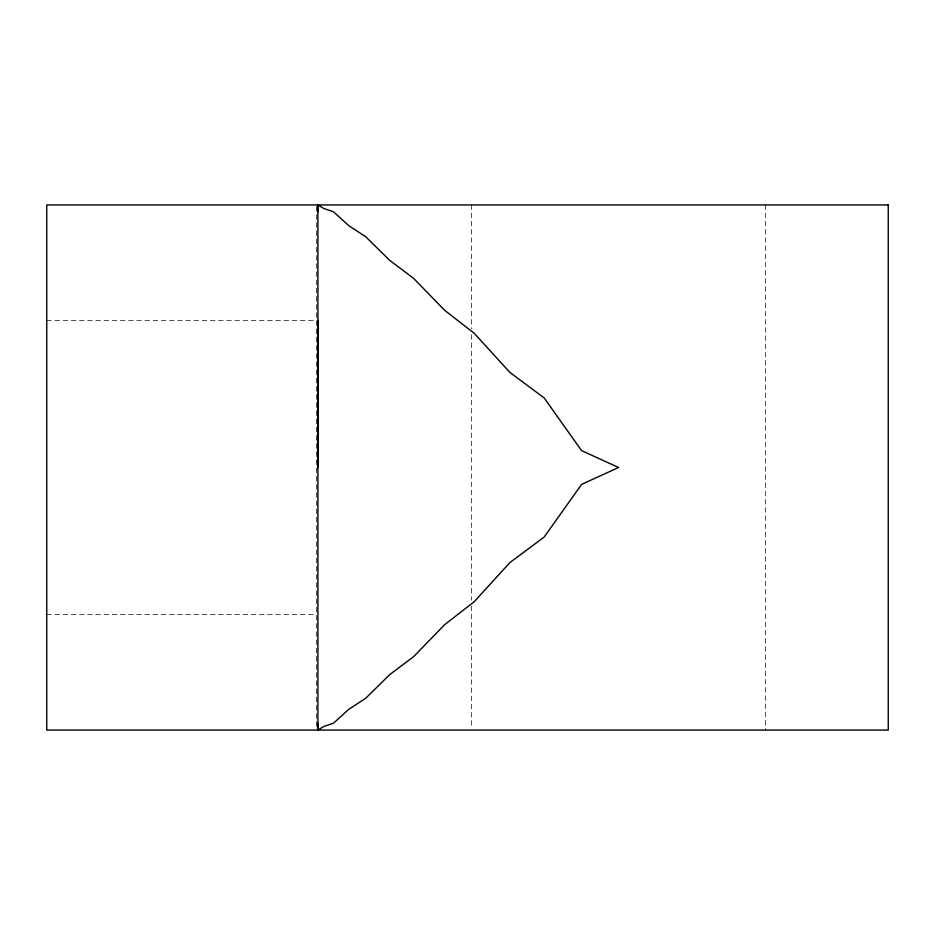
<?xml version="1.0" encoding="UTF-8"?>
<svg xmlns="http://www.w3.org/2000/svg" width="935" height="935" viewBox="0 0 935 935"><rect width="100%" height="100%" fill="white"/><g stroke="black" fill="none" stroke-linecap="round" stroke-linejoin="round"><path stroke-width="0.7" stroke-dasharray="4.67 3.51" d="M46.75 320.471L316.451 320.471M46.75 614.529L316.451 614.529M765.601 204.94L765.601 730.06M471.532 204.94L471.532 328.933M471.532 334.765L471.532 600.235M471.532 606.067L471.532 728.599M316.451 206.401L316.451 730.06"/><path stroke-width="1.4" d="M317.9 467.5L317.912 320.471M317.9 211.742L317.912 204.94L323.802 208.505L333.468 211.742L348.732 225.627L365.772 236.8L389.825 260.468L413.586 278.326L444.628 310.28L474.279 333.339L509.856 372.375L544.158 397.936L581.593 450.623L618.561 467.5L581.593 484.388L544.17 537.052L509.856 562.625L474.279 601.649L444.628 624.709L413.586 656.674L389.825 674.532L365.772 698.2L348.732 709.361L333.468 723.246L323.802 726.495L317.912 730.06L317.9 723.246M317.9 204.94L317.9 730.06M888.25 204.94L46.75 204.94L46.75 730.06L888.25 730.06L888.25 204.94"/></g></svg>
